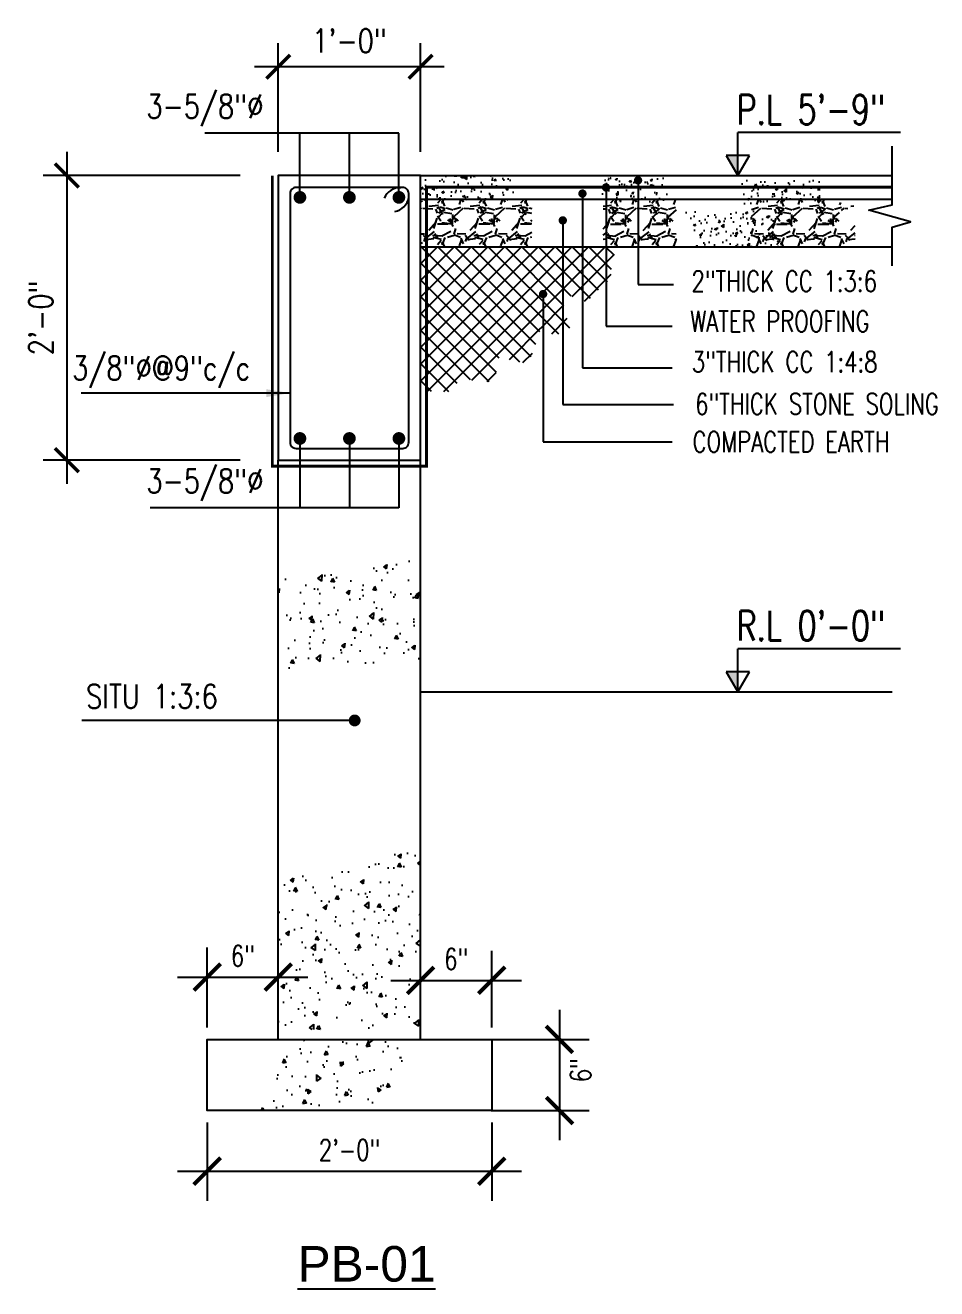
# Model space of a CAD drawing. Header units: inches. Extents: x 58342 to 61343, y 11242 to 14225.
# Drawn here: x 59153.5 to 59230.4, y 13309.7 to 13416.2 of the extents above; entities that cross this region are included whole.
import ezdxf

# ---------------------------------------------------------------- set-up
doc = ezdxf.new("R2010")
doc.units = ezdxf.units.IN
doc.header["$MEASUREMENT"] = 0
doc.header["$PDMODE"] = 3
doc.linetypes.add('HIDDEN2', pattern=[0.1875, 0.125, -0.0625])
for name, color, linetype in [('A-TEXT-P', 242, 'Continuous'), ('BOTT. BAR', 5, 'Continuous'), ('CC LINES', 2, 'Continuous'), ('DIM', 2, 'Continuous'), ('DOT', 2, 'Continuous'), ('HATCH', 253, 'Continuous'), ('L', 2, 'Continuous'), ('P-BEAM', 3, 'Continuous'), ('S-RBAR-GNRL', 6, 'Continuous'), ('SEC', 3, 'Continuous'), ('Steel', 4, 'Continuous'), ('TEXT2', 3, 'Continuous'), ('WALL', 3, 'Continuous')]:
    doc.layers.add(name, color=color, linetype=linetype)
doc.styles.add('1-2', font='simplex.shx', dxfattribs={"width": 0.75, "height": 1.75})
doc.styles.add('1-8', font='simplex.shx', dxfattribs={"width": 0.75, "height": 7})
doc.styles.add('16 scale', font='arial.ttf')
doc.styles.add('DIM 1_2 (A)', font='simplex.shx', dxfattribs={"width": 0.8})
doc.styles.add('DIM 3_8 (A)', font='simplex.shx', dxfattribs={"width": 0.8})
doc.dimstyles.new('1-2', dxfattribs={"dimtxt": 1.75, "dimasz": 2.25, "dimexe": 2.5, "dimexo": 1, "dimgap": 0.75, "dimtad": 1, "dimdec": 4, "dimzin": 3, "dimdsep": 46, "dimlunit": 4, "dimtxsty": '1-2', "dimblk": 'ARCHTICK', "dimcen": 0, "dimdle": 2.5, "dimclrd": 1, "dimclre": 1, "dimclrt": 2, "dimazin": 0, "dimtfac": 0.75, "dimtdec": 4, "dimtix": 1, "dimtmove": 2, "dimatfit": 3, "dimfxl": 0, "dimfrac": 1, "dimtolj": 1, "dimtzin": 1, "dimlwd": -1, "dimlwe": -1, "dimarcsym": 0})
doc.dimstyles.new('DIM 1_2 (A)', dxfattribs={"dimtxt": 2, "dimasz": 2, "dimexe": 2, "dimexo": 2, "dimgap": 1, "dimtad": 1, "dimdec": 1, "dimzin": 3, "dimdsep": 46, "dimlunit": 4, "dimtxsty": 'DIM 1_2 (A)', "dimblk": 'ARCHTICK', "dimcen": 2, "dimdle": 2, "dimclrd": 2, "dimclre": 2, "dimclrt": 3, "dimadec": 0, "dimazin": 2, "dimtfac": 1, "dimtdec": 1, "dimtofl": 0, "dimtmove": 0, "dimatfit": 3, "dimfxl": 0, "dimtolj": 1, "dimtzin": 0, "dimlwd": -1, "dimlwe": -1, "dimarcsym": 0})
pattern_1 = [(228.0128, (5800.25046, 3660.83846), (-27.9999938126, -31.5000046956), [0.470876, -46.616808]), (184.9697, (5799.93546, 3660.48846), (42.0000036803, 3.49996957452), [0.808038, -79.9957375]), (132.5104, (5799.13046, 3660.41846), (34.9999675142, -38.50003035855), [0.569758, -56.406112]), (267.2737, (5797.76546, 3659.54346), (3.49998606205, 70.0000010324), [0.735833, -72.847453]), (292.8337, (5797.73046, 3658.80846), (-17.50003466903, 41.9999874412), [0.7215425, -71.4328055]), (357.2737, (5798.01046, 3658.14346), (-70.0000010324, 3.49998606205), [0.735833, -72.847453]), (37.6942, (5798.74546, 3658.10846), (-45.50002570966, -34.99996641806), [0.9731015, -96.3369715]), (72.2553, (5799.51546, 3658.70346), (24.50003766947, 76.99998680934), [0.918708, -90.9521235]), (121.4296, (5799.79546, 3659.57846), (-28.0000288196, 45.4999826277), [0.738325, -73.0942555]), (175.2364, (5799.41046, 3660.20846), (38.5000033121, -3.4999703643), [0.842912, -41.3026705]), (222.3974, (5798.57046, 3660.27846), (-42.00002572876, -38.49997228705), [1.090068, -107.9168125]), (138.8141, (5801.23046, 3659.50846), (-24.5000103138, 20.9999905967), [0.3720535, -36.833454]), (171.4692, (5800.95046, 3659.75346), (45.49999399685, -7.00002768514), [0.7078295, -70.0752885]), (225, (5800.2505, 3659.8585), (-4e-16, -3.50000108), [0.4949735, -4.454772]), (203.1986, (5800.00546, 3660.27846), (17.4999990573, 7.0000046384), [0.266553, -26.3886525]), (291.8014, (5799.76046, 3660.17346), (-3.499999687, 10.5000009555), [0.3769605, -18.471117]), (30.9638, (5799.90046, 3659.82346), (10.499993078, 7.0000086924), [0.6122515, -19.7960805]), (161.5651, (5800.4255, 3660.1385), (7.00000152, -3.499994411), [0.4427185, -10.6252545]), (16.3895, (5797.73046, 3660.17346), (35.00000769444, 10.49997448436), [0.6202, -61.3999575]), (70.3462, (5798.32546, 3660.34846), (-13.9999833658, -38.5000074746), [0.5203135, -51.510928]), (293.1986, (5800.42546, 3660.83846), (-7.0000046384, 17.4999990573), [0.5331025, -26.122103]), (343.6105, (5800.63546, 3660.34846), (-35.00000769444, 10.49997448436), [0.6202, -61.3999575]), (339.444, (5797.73046, 3658.00346), (-17.500006456, 6.9999859875), [0.59808, -29.305934]), (294.7751, (5798.29046, 3657.79346), (-17.4999726624, 38.5000119764), [0.501123, -49.6112505]), (66.8014, (5800.46046, 3657.33846), (7.0000046384, 17.4999990573), [0.5331025, -26.122103]), (17.354, (5800.67046, 3657.82846), (-45.5000070668, -13.9999807579), [0.5867085, -58.083984]), (69.444, (5798.74546, 3657.33846), (-6.9999859875, -17.500006456), [0.29904, -29.604974]), (101.3099, (5800.25046, 3657.33846), (-3.4999917126, 14.000002633), [0.178465, -17.6681015]), (165.9638, (5800.2155, 3657.5135), (10.500001911, -3.499993201), [0.7215425, -13.709325]), (186.009, (5799.51546, 3657.68846), (34.9999991282, 3.4999976112), [0.668675, -66.1987305]), (303.6901, (5799.9005, 3659.5085), (-3.50000467, 6.999998452), [0.504777, -12.1146515]), (353.1572, (5800.18046, 3659.08846), (59.49999777917, -7.00002799274), [0.881279, -87.2464705]), (60.9454, (5801.05546, 3658.98346), (-14.0000000952, -24.500001346), [0.360346, -35.674359]), (90, (5801.2305, 3659.2985), (-3.5, 3.5), [0.21, -3.29]), (120.2564, (5799.44546, 3657.79346), (13.9999821038, -24.5000085955), [0.486234, -48.13732]), (48.0128, (5799.20046, 3658.21346), (27.9999938126, 31.5000046956), [0.941752, -46.145932]), (0, (5799.8305, 3658.9135), (3.5, 3.5), [0.91, -2.59]), (325.3048, (5800.74046, 3658.91346), (-34.9999799065, 24.5000301336), [0.553399, -54.786459]), (254.0546, (5801.19546, 3658.59846), (-3.4999996125, -14.0000004433), [0.509607, -24.970778]), (207.646, (5801.05546, 3658.10846), (-66.49998532513, -35.0000269961), [0.8297275, -82.143159]), (175.4261, (5800.32046, 3657.72346), (-45.5000019541, 3.49998180406), [0.8777965, -86.901759])]

# ---------------------------------------------------------------- blocks, each defined once
blk = doc.blocks.new('_ARCHTICK')
at = {"color": 0, "linetype": 'ByBlock', "const_width": 0.15}
blk.add_lwpolyline([(-0.5, -0.5), (0.5, 0.5)], dxfattribs=at)
blk = doc.blocks.new('*D1163')
at = {"layer": 'DEFPOINTS', "color": 0, "transparency": 16777216}
for p in [(59174.84, 13412.7), (59174.84, 13403.53), (59186.84, 13403.53)]:
    blk.add_point(p, dxfattribs=at)
at = {"layer": 'DIM', "color": 2, "transparency": 16777216}
for p, q in [((59174.84, 13405.53), (59174.84, 13414.7)), ((59186.84, 13405.53), (59186.84, 13414.7)), ((59188.84, 13412.7), (59172.84, 13412.7))]:
    blk.add_line(p, q, dxfattribs=at)
at = {"layer": 'DIM', "color": 2, "transparency": 16777216, "xscale": 2, "yscale": 2, "zscale": 2, "rotation": 180}
blk.add_blockref('_ARCHTICK', (59174.84, 13412.7), dxfattribs=at)
at = {"layer": 'DIM', "color": 2, "transparency": 16777216, "xscale": 2, "yscale": 2, "zscale": 2}
blk.add_blockref('_ARCHTICK', (59186.84, 13412.7), dxfattribs=at)
at = {"layer": 'DIM', "color": 3, "transparency": 16777216, "insert": (59180.84, 13414.89), "char_height": 2, "attachment_point": 5, "style": 'DIM 1_2 (A)'}
blk.add_mtext('\\A1;1\'-0"', dxfattribs=at)
blk = doc.blocks.new('*D1162')
at = {"layer": 'DEFPOINTS', "color": 0, "transparency": 16777216}
for p in [(59173.63, 13403.53), (59157, 13379.53), (59173.63, 13379.53)]:
    blk.add_point(p, dxfattribs=at)
at = {"layer": 'DIM', "color": 2, "transparency": 16777216}
for p, q in [((59157, 13405.53), (59157, 13377.53)), ((59171.63, 13403.53), (59155, 13403.53)), ((59171.63, 13379.53), (59155, 13379.53))]:
    blk.add_line(p, q, dxfattribs=at)
at = {"layer": 'DIM', "color": 2, "transparency": 16777216, "xscale": 2, "yscale": 2, "zscale": 2}
for p, rotation in [((59157, 13403.53), 90), ((59157, 13379.53), 270)]:
    blk.add_blockref('_ARCHTICK', p, dxfattribs=dict(at, rotation=rotation))
at = {"layer": 'DIM', "color": 3, "transparency": 16777216, "insert": (59154.81, 13391.53), "char_height": 2, "attachment_point": 5, "rotation": 90, "style": 'DIM 1_2 (A)'}
blk.add_mtext('\\A1;2\'-0"', dxfattribs=at)
blk = doc.blocks.new('*D1164')
at = {"layer": 'DEFPOINTS', "color": 0, "transparency": 16777216}
for p in [(59191.79, 13330.7), (59191.79, 13324.7), (59198.55, 13324.7)]:
    blk.add_point(p, dxfattribs=at)
at = {"layer": 'WALL', "color": 1, "transparency": 16777216}
for p, q in [((59198.55, 13333.2), (59198.55, 13322.2)), ((59192.79, 13330.7), (59201.05, 13330.7)), ((59192.79, 13324.7), (59201.05, 13324.7))]:
    blk.add_line(p, q, dxfattribs=at)
at = {"layer": 'WALL', "color": 1, "transparency": 16777216, "xscale": 2.25, "yscale": 2.25, "zscale": 2.25}
for p, rotation in [((59198.55, 13330.7), 90), ((59198.55, 13324.7), 270)]:
    blk.add_blockref('_ARCHTICK', p, dxfattribs=dict(at, rotation=rotation))
at = {"layer": 'WALL', "color": 2, "transparency": 16777216, "insert": (59200.34, 13328.11), "char_height": 1.75, "attachment_point": 5, "rotation": 90, "style": '1-2'}
blk.add_mtext('\\A1;6"', dxfattribs=at)
blk = doc.blocks.new('*D1165')
at = {"layer": 'DEFPOINTS', "color": 0, "transparency": 16777216}
for p in [(59192.84, 13335.68), (59186.84, 13330.7), (59192.84, 13330.7)]:
    blk.add_point(p, dxfattribs=at)
at = {"layer": 'WALL', "color": 1, "transparency": 16777216}
for p, q in [((59186.84, 13331.7), (59186.84, 13338.18)), ((59192.84, 13331.7), (59192.84, 13338.18)), ((59184.34, 13335.68), (59195.34, 13335.68))]:
    blk.add_line(p, q, dxfattribs=at)
at = {"layer": 'WALL', "color": 1, "transparency": 16777216, "xscale": 2.25, "yscale": 2.25, "zscale": 2.25, "rotation": 180}
blk.add_blockref('_ARCHTICK', (59186.84, 13335.68), dxfattribs=at)
at = {"layer": 'WALL', "color": 1, "transparency": 16777216, "xscale": 2.25, "yscale": 2.25, "zscale": 2.25}
blk.add_blockref('_ARCHTICK', (59192.84, 13335.68), dxfattribs=at)
at = {"layer": 'WALL', "color": 2, "transparency": 16777216, "insert": (59189.84, 13337.48), "char_height": 1.75, "attachment_point": 5, "style": '1-2'}
blk.add_mtext('\\A1;6"', dxfattribs=at)
blk = doc.blocks.new('*D1166')
at = {"layer": 'DEFPOINTS', "color": 0, "transparency": 16777216}
for p in [(59174.84, 13335.96), (59168.84, 13330.7), (59174.84, 13330.7)]:
    blk.add_point(p, dxfattribs=at)
at = {"layer": 'WALL', "color": 1, "transparency": 16777216}
for p, q in [((59168.84, 13331.7), (59168.84, 13338.46)), ((59174.84, 13331.7), (59174.84, 13338.46)), ((59166.34, 13335.96), (59177.34, 13335.96))]:
    blk.add_line(p, q, dxfattribs=at)
at = {"layer": 'WALL', "color": 1, "transparency": 16777216, "xscale": 2.25, "yscale": 2.25, "zscale": 2.25, "rotation": 180}
blk.add_blockref('_ARCHTICK', (59168.84, 13335.96), dxfattribs=at)
at = {"layer": 'WALL', "color": 1, "transparency": 16777216, "xscale": 2.25, "yscale": 2.25, "zscale": 2.25}
blk.add_blockref('_ARCHTICK', (59174.84, 13335.96), dxfattribs=at)
at = {"layer": 'WALL', "color": 2, "transparency": 16777216, "insert": (59171.84, 13337.75), "char_height": 1.75, "attachment_point": 5, "style": '1-2'}
blk.add_mtext('\\A1;6"', dxfattribs=at)
blk = doc.blocks.new('*D1167')
at = {"layer": 'DEFPOINTS', "color": 0, "transparency": 16777216}
for p in [(59168.84, 13324.7), (59192.84, 13324.7), (59192.84, 13319.59)]:
    blk.add_point(p, dxfattribs=at)
at = {"layer": 'WALL', "color": 1, "transparency": 16777216}
for p, q in [((59168.84, 13323.7), (59168.84, 13317.09)), ((59192.84, 13323.7), (59192.84, 13317.09)), ((59166.34, 13319.59), (59195.34, 13319.59))]:
    blk.add_line(p, q, dxfattribs=at)
at = {"layer": 'WALL', "color": 1, "transparency": 16777216, "xscale": 2.25, "yscale": 2.25, "zscale": 2.25, "rotation": 180}
blk.add_blockref('_ARCHTICK', (59168.84, 13319.59), dxfattribs=at)
at = {"layer": 'WALL', "color": 1, "transparency": 16777216, "xscale": 2.25, "yscale": 2.25, "zscale": 2.25}
blk.add_blockref('_ARCHTICK', (59192.84, 13319.59), dxfattribs=at)
at = {"layer": 'WALL', "color": 2, "transparency": 16777216, "insert": (59180.84, 13321.38), "char_height": 1.75, "attachment_point": 5, "style": '1-2'}
blk.add_mtext('\\A1;2\'-0"', dxfattribs=at)

msp = doc.modelspace()

# ---------------------------------------------------------------- hatches: boundary and pattern name
at = {"layer": 'HATCH'}
h = msp.add_hatch(dxfattribs=at)
h.set_pattern_fill('_USER', color=256, angle=45, style=0, double=1, pattern_type=0)
h.set_pattern_definition([(45, (5197.1462, 2959.9407), (-0.707106781, 0.707106781), []), (135, (5197.1462, 2959.9407), (-0.707106781, -0.707106781), [])])
h.paths.add_polyline_path([(59202.9223602, 13394.8275664), (59202.9223602, 13395.9940526), (59203.3766992, 13397.5261945), (59187.312271, 13397.5261945), (59187.312271, 13385.3288593), (59188.1593516, 13385.3932565), (59189.1525994, 13385.3030453), (59190.3715496, 13386.5209946), (59191.274496, 13386.2503413), (59193.0803544, 13386.1150244), (59193.4415261, 13388.2351642), (59195.9697622, 13387.6487521), (59196.9629758, 13390.6711017), (59198.2270939, 13390.0395645), (59199.6717807, 13390.8515437), (59198.9043037, 13391.909718), (59198.9043037, 13392.8363666), (59199.4912119, 13393.3776925), (59200.8455972, 13392.8814722), (59202.0194138, 13394.099441)])
h.paths.add_polyline_path([(59187.312271, 13397.5261945), (59186.812271, 13397.5261945), (59186.812271, 13385.2908481), (59187.312271, 13385.3288593)])
at = {"layer": 'L'}
h = msp.add_hatch(color=2, dxfattribs=at)
h.dxf.hatch_style = 1
h.paths.add_polyline_path([(59213.5999743, 13403.5261945), (59213.5999743, 13405.2194229), (59212.6223885, 13405.2194229)])
h = msp.add_hatch(color=2, dxfattribs=at)
h.dxf.hatch_style = 1
h.paths.add_polyline_path([(59213.5999743, 13360.007314), (59213.5999743, 13361.7005425), (59212.6223885, 13361.7005425)])
at = {"layer": 'WALL'}
h = msp.add_hatch(dxfattribs=at)
h.set_pattern_fill('AR-CONC', color=2, scale=0.25, angle=45, style=0)
h.set_pattern_definition([(85, (113168.4926, 2955.9504), (-1.378879998, 1.157017697), [0.1875, -2.0625]), (140, (113168.4926, 2955.9504), (1.57498042, 1.084420374), [0.15, -1.65]), (34.5486, (113168.3777, 2956.0468), (0.19609867, 2.241438205), [0.159350475, -1.75285528]), (88.8158, (113168.8461, 2956.304), (-2.1792325, 1.59403441), [0.28125, -3.09375]), (38.3644, (113168.6645, 2956.4368), (0.06974754, 3.37427922), [0.23902572, -2.6292825]), (143.8158, (113168.846, 2956.304), (0.06975017, 3.37427917), [0.225, -2.475]), (114, (113168.581, 2956.3924), (-1.76692893, 0.34345619), [0.1875, -2.0625]), (169, (113168.581, 2956.3924), (0.85177148, 1.71202109), [0.15, -1.65]), (63.5486, (113168.4337, 2956.421), (-0.91515904, 2.05547655), [0.159350475, -1.75285528]), (97.5, (113168.4926, 2955.9504), (0.566982963, 0.609974544), [0, -1.63, 0, -1.675, 0, -1.65625]), (127.5, (113168.4926, 2955.9504), (0.232182356, 1.162273625), [0, -0.955, 0, -1.5925, 0, -0.63125]), (167.5, (113168.8868, 2955.5562), (-0.983545418, 0.9038019045), [0, -0.625, 0, -1.95, 0, -2.5875]), (177.5, (113169.0636, 2955.3794), (-0.853974958, 1.207899517), [0, -0.8125, 0, -1.295, 0, -1.8375])])
h.paths.add_polyline_path([(59186.826542, 13401.5358944), (59186.826542, 13403.5358944), (59194.8779887, 13403.5358944), (59194.5577263, 13401.5358944)])
h = msp.add_hatch(dxfattribs=at)
h.set_pattern_fill('AR-CONC', color=2, scale=0.25, angle=45, style=0)
h.set_pattern_definition([(85, (113170.2207, 2955.8494), (-1.378879998, 1.157017697), [0.1875, -2.0625]), (140, (113170.2207, 2955.8494), (1.57498042, 1.084420374), [0.15, -1.65]), (34.5486, (113170.1057, 2955.9459), (0.19609867, 2.241438205), [0.159350475, -1.75285528]), (88.8158, (113170.5742, 2956.203), (-2.1792325, 1.59403441), [0.28125, -3.09375]), (38.3644, (113170.3926, 2956.3358), (0.06974754, 3.37427922), [0.23902572, -2.6292825]), (143.8158, (113170.5742, 2956.203), (0.06975017, 3.37427917), [0.225, -2.475]), (114, (113170.309, 2956.2914), (-1.76692893, 0.34345619), [0.1875, -2.0625]), (169, (113170.309, 2956.2914), (0.85177148, 1.71202109), [0.15, -1.65]), (63.5486, (113170.1618, 2956.32), (-0.91515904, 2.05547655), [0.159350475, -1.75285528]), (97.5, (113170.22065, 2955.84944), (0.566982963, 0.609974544), [0, -1.63, 0, -1.675, 0, -1.65625]), (127.5, (113170.22065, 2955.8494), (0.232182356, 1.162273625), [0, -0.955, 0, -1.5925, 0, -0.63125]), (167.5, (113170.61486, 2955.4552), (-0.983545418, 0.9038019045), [0, -0.625, 0, -1.95, 0, -2.5875]), (177.5, (113170.7916, 2955.2784), (-0.853974958, 1.207899517), [0, -0.8125, 0, -1.295, 0, -1.8375])])
h.paths.add_polyline_path([(59201.7422656, 13403.3309638), (59207.3616352, 13403.3309638), (59207.7114371, 13401.3309638), (59202.2637007, 13401.3309638)])
h = msp.add_hatch(dxfattribs=at)
h.set_pattern_fill('AR-CONC', color=2, scale=0.25, angle=45, style=0)
h.set_pattern_definition([(85, (113171.1215, 2955.5416), (-1.378879998, 1.157017697), [0.1875, -2.0625]), (140, (113171.1215, 2955.5416), (1.57498042, 1.084420374), [0.15, -1.65]), (34.5486, (113171.0066, 2955.638), (0.19609867, 2.241438205), [0.159350475, -1.75285528]), (88.8158, (113171.475, 2955.8951), (-2.1792325, 1.59403441), [0.28125, -3.09375]), (38.3644, (113171.2934, 2956.028), (0.06974754, 3.37427922), [0.23902572, -2.6292825]), (143.8158, (113171.475, 2955.895), (0.06975017, 3.37427917), [0.225, -2.475]), (114, (113171.2099, 2955.9835), (-1.76692893, 0.34345619), [0.1875, -2.0625]), (169, (113171.2099, 2955.9835), (0.85177148, 1.71202109), [0.15, -1.65]), (63.5486, (113171.0626, 2956.0121), (-0.91515904, 2.05547655), [0.159350475, -1.75285528]), (97.5, (113171.12146, 2955.5416), (0.566982963, 0.609974544), [0, -1.63, 0, -1.675, 0, -1.65625]), (127.5, (113171.1215, 2955.5416), (0.232182356, 1.162273625), [0, -0.955, 0, -1.5925, 0, -0.63125]), (167.5, (113171.5157, 2955.14736), (-0.983545418, 0.9038019045), [0, -0.625, 0, -1.95, 0, -2.5875]), (177.5, (113171.6925, 2954.9706), (-0.853974958, 1.207899517), [0, -0.8125, 0, -1.295, 0, -1.8375])])
h.paths.add_polyline_path([(59214.0226881, 13401.1270359), (59213.4422126, 13403.1270359), (59220.7472551, 13403.1270359), (59220.4269927, 13401.1270359)])
h = msp.add_hatch(dxfattribs=at)
h.set_pattern_fill('GRAVEL', color=2, scale=3.5, style=0)
h.set_pattern_definition([(228.0128, (5803.16043, 3660.84816), (-27.9999938126, -31.5000046956), [0.470876, -46.616808]), (184.9697, (5802.84543, 3660.49816), (42.0000036803, 3.49996957452), [0.808038, -79.9957375]), (132.5104, (5802.04043, 3660.42816), (34.9999675142, -38.50003035855), [0.569758, -56.406112]), (267.2737, (5800.67543, 3659.55316), (3.49998606205, 70.0000010324), [0.735833, -72.847453]), (292.8337, (5800.64043, 3658.81816), (-17.50003466903, 41.9999874412), [0.7215425, -71.4328055]), (357.2737, (5800.92043, 3658.15316), (-70.0000010324, 3.49998606205), [0.735833, -72.847453]), (37.6942, (5801.65543, 3658.11816), (-45.50002570966, -34.99996641806), [0.9731015, -96.3369715]), (72.2553, (5802.42543, 3658.71316), (24.50003766947, 76.99998680934), [0.918708, -90.9521235]), (121.4296, (5802.70543, 3659.58816), (-28.0000288196, 45.4999826277), [0.738325, -73.0942555]), (175.2364, (5802.32043, 3660.21816), (38.5000033121, -3.4999703643), [0.842912, -41.3026705]), (222.3974, (5801.48043, 3660.28816), (-42.00002572876, -38.49997228705), [1.090068, -107.9168125]), (138.8141, (5804.14043, 3659.51816), (-24.5000103138, 20.9999905967), [0.3720535, -36.833454]), (171.4692, (5803.86043, 3659.76316), (45.49999399685, -7.00002768514), [0.7078295, -70.0752885]), (225, (5803.1604, 3659.8682), (-4e-16, -3.50000108), [0.4949735, -4.454772]), (203.1986, (5802.91543, 3660.28816), (17.4999990573, 7.0000046384), [0.266553, -26.3886525]), (291.8014, (5802.6704, 3660.18316), (-3.499999687, 10.5000009555), [0.3769605, -18.471117]), (30.9638, (5802.8104, 3659.83316), (10.499993078, 7.0000086924), [0.6122515, -19.7960805]), (161.5651, (5803.3354, 3660.1482), (7.00000152, -3.499994411), [0.4427185, -10.6252545]), (16.3895, (5800.64043, 3660.18316), (35.00000769444, 10.49997448436), [0.6202, -61.3999575]), (70.3462, (5801.23543, 3660.35816), (-13.9999833658, -38.5000074746), [0.5203135, -51.510928]), (293.1986, (5803.33543, 3660.84816), (-7.0000046384, 17.4999990573), [0.5331025, -26.122103]), (343.6105, (5803.54543, 3660.35816), (-35.00000769444, 10.49997448436), [0.6202, -61.3999575]), (339.444, (5800.64043, 3658.01316), (-17.500006456, 6.9999859875), [0.59808, -29.305934]), (294.7751, (5801.20043, 3657.80316), (-17.4999726624, 38.5000119764), [0.501123, -49.6112505]), (66.8014, (5803.37043, 3657.34816), (7.0000046384, 17.4999990573), [0.5331025, -26.122103]), (17.354, (5803.58043, 3657.83816), (-45.5000070668, -13.9999807579), [0.5867085, -58.083984]), (69.444, (5801.65543, 3657.34816), (-6.9999859875, -17.500006456), [0.29904, -29.604974]), (101.3099, (5803.1604, 3657.34816), (-3.4999917126, 14.000002633), [0.178465, -17.6681015]), (165.9638, (5803.1254, 3657.5232), (10.500001911, -3.499993201), [0.7215425, -13.709325]), (186.009, (5802.42543, 3657.69816), (34.9999991282, 3.4999976112), [0.668675, -66.1987305]), (303.6901, (5802.8104, 3659.5182), (-3.50000467, 6.999998452), [0.504777, -12.1146515]), (353.1572, (5803.09043, 3659.09816), (59.49999777917, -7.00002799274), [0.881279, -87.2464705]), (60.9454, (5803.96543, 3658.99316), (-14.0000000952, -24.500001346), [0.360346, -35.674359]), (90, (5804.1404, 3659.308), (-3.5, 3.5), [0.21, -3.29]), (120.2564, (5802.35543, 3657.80316), (13.9999821038, -24.5000085955), [0.486234, -48.13732]), (48.0128, (5802.11043, 3658.22316), (27.9999938126, 31.5000046956), [0.941752, -46.145932]), (0, (5802.7404, 3658.923), (3.5, 3.5), [0.91, -2.59]), (325.3048, (5803.65043, 3658.92316), (-34.9999799065, 24.5000301336), [0.553399, -54.786459]), (254.0546, (5804.10543, 3658.60816), (-3.4999996125, -14.0000004433), [0.509607, -24.970778]), (207.646, (5803.96543, 3658.11816), (-66.49998532513, -35.0000269961), [0.8297275, -82.143159]), (175.4261, (5803.23043, 3657.73316), (-45.5000019541, 3.49998180406), [0.8777965, -86.901759])])
h.paths.add_polyline_path([(59186.8837262, 13397.5358944), (59186.8837262, 13401.5358944), (59196.2321258, 13401.5358944), (59196.2321258, 13397.5358944)])
h = msp.add_hatch(dxfattribs=at)
h.set_pattern_fill('GRAVEL', color=2, scale=3.5, style=0)
h.set_pattern_definition(pattern_1)
h.paths.add_polyline_path([(59202.2227752, 13397.5261945), (59202.2227752, 13401.5261945), (59208.3900343, 13401.5261945), (59208.3900343, 13397.5261945)])
h = msp.add_hatch(dxfattribs=at)
h.set_pattern_fill('GRAVEL', color=2, scale=3.5, style=0)
h.set_pattern_definition(pattern_1)
h.paths.add_polyline_path([(59221.5593834, 13401.4527761), (59221.8842502, 13401.5261945), (59214.714936, 13401.5261945), (59214.714936, 13397.5261945), (59223.4954012, 13397.5261945), (59223.4954012, 13400.0132433), (59221.9308285, 13400.4690038), (59223.5062502, 13400.9090178)])
h = msp.add_hatch(dxfattribs=at)
h.set_pattern_fill('AR-CONC', color=2, scale=0.25, angle=45, style=0)
h.set_pattern_definition([(85, (113165.9045, 2955.9407), (-1.378879998, 1.157017697), [0.1875, -2.0625]), (140, (113165.9045, 2955.9407), (1.57498042, 1.084420374), [0.15, -1.65]), (34.5486, (113165.7896, 2956.0371), (0.19609867, 2.241438205), [0.159350475, -1.75285528]), (88.8158, (113166.258, 2956.2943), (-2.1792325, 1.59403441), [0.28125, -3.09375]), (38.3644, (113166.0764, 2956.427), (0.06974754, 3.37427922), [0.23902572, -2.6292825]), (143.8158, (113166.258, 2956.2943), (0.06975017, 3.37427917), [0.225, -2.475]), (114, (113165.9929, 2956.3827), (-1.76692893, 0.34345619), [0.1875, -2.0625]), (169, (113165.9929, 2956.3827), (0.85177148, 1.71202109), [0.15, -1.65]), (63.5486, (113165.8456, 2956.4113), (-0.91515904, 2.05547655), [0.159350475, -1.75285528]), (97.5, (113165.9045, 2955.9407), (0.566982963, 0.609974544), [0, -1.63, 0, -1.675, 0, -1.65625]), (127.5, (113165.9045, 2955.9407), (0.232182356, 1.162273625), [0, -0.955, 0, -1.5925, 0, -0.63125]), (167.5, (113166.2987, 2955.5465), (-0.983545418, 0.9038019045), [0, -0.625, 0, -1.95, 0, -2.5875]), (177.5, (113166.4755, 2955.3697), (-0.853974958, 1.207899517), [0, -0.8125, 0, -1.295, 0, -1.8375])])
h.paths.add_polyline_path([(59215.0498698, 13400.5261945), (59214.5694762, 13397.5261945), (59209.9666473, 13397.5261945), (59209.0959341, 13400.5261945)])
h.paths.add_polyline_path([(59215.0498698, 13400.5261945), (59216.4397765, 13400.5261945), (59217.3104897, 13397.5261945), (59214.5694762, 13397.5261945)])
h = msp.add_hatch(dxfattribs=at)
h.set_pattern_fill('AR-CONC', color=2, scale=0.5, angle=45, style=0, double=1)
h.set_pattern_definition([(85, (112560.94, 3675.4846), (-2.75776, 2.3140354), [0.375, -4.125]), (140, (112560.94, 3675.4846), (3.14996084, 2.16884075), [0.3, -3.3]), (34.5486, (112560.71, 3675.6774), (0.39219734, 4.4828764), [0.31870095, -3.50571056]), (88.8158, (112561.647, 3676.1917), (-4.358465, 3.18806883), [0.5625, -6.1875]), (38.3644, (112561.284, 3676.4574), (0.13949507, 6.74855845), [0.47805144, -5.258565]), (143.8158, (112561.647, 3676.1917), (0.13950034, 6.74855834), [0.45, -4.95]), (114, (112561.1167, 3676.3685), (-3.53385786, 0.68691238), [0.375, -4.125]), (169, (112561.1167, 3676.3685), (1.70354297, 3.42404218), [0.3, -3.3]), (63.5486, (112560.8222, 3676.4257), (-1.83031809, 4.1109531), [0.31870095, -3.50571056]), (97.5, (112560.94, 3675.4846), (1.133965927, 1.219949088), [0, -3.26, 0, -3.35, 0, -3.3125]), (127.5, (112560.94, 3675.4846), (0.46436471, 2.32454725), [0, -1.91, 0, -3.185, 0, -1.2625]), (167.5, (112561.7284, 3674.6962), (-1.967090837, 1.80760381), [0, -1.25, 0, -3.9, 0, -5.175]), (177.5, (112562.082, 3674.3426), (-1.70794992, 2.41579903), [0, -1.625, 0, -2.59, 0, -3.675])])
h.paths.add_polyline_path([(59174.8352086, 13369.6328), (59174.8352086, 13369.7258249), (59174.8352086, 13361.925178), (59174.8352086, 13362.018203)])
h.paths.add_polyline_path([(59175.2102086, 13361.9510189), (59174.8352086, 13361.925178), (59174.8352086, 13369.7258249), (59175.2102086, 13369.774922)])
h.paths.add_polyline_path([(59175.2102086, 13369.774922), (59177.8352086, 13370.1186016), (59177.8352086, 13362.1319049), (59175.2102086, 13361.9510189)])
h.paths.add_polyline_path([(59177.8352086, 13370.1186016), (59180.6602086, 13370.4884664), (59180.6602086, 13362.3265727), (59177.8352086, 13362.1319049)])
h.paths.add_polyline_path([(59181.0352086, 13362.3524135), (59180.6602086, 13362.3265727), (59180.6602086, 13370.4884664), (59181.0352086, 13370.5375634)])
h.paths.add_polyline_path([(59181.0352086, 13370.5375634), (59186.8352086, 13371.2969317), (59186.8352086, 13362.7520854), (59181.0352086, 13362.3524135)])
h = msp.add_hatch(dxfattribs=at)
h.set_pattern_fill('AR-CONC', color=2, scale=0.5, angle=45, style=0, double=1)
h.set_pattern_definition([(85, (112560.94, 3671.3385), (-2.75776, 2.3140354), [0.375, -4.125]), (140, (112560.94, 3671.3385), (3.14996084, 2.16884075), [0.3, -3.3]), (34.5486, (112560.71, 3671.5313), (0.39219734, 4.4828764), [0.31870095, -3.50571056]), (88.8158, (112561.647, 3672.0456), (-4.358465, 3.18806883), [0.5625, -6.1875]), (38.3644, (112561.284, 3672.311), (0.13949507, 6.74855845), [0.47805144, -5.258565]), (143.8158, (112561.647, 3672.0456), (0.13950034, 6.74855834), [0.45, -4.95]), (114, (112561.1167, 3672.2223), (-3.53385786, 0.68691238), [0.375, -4.125]), (169, (112561.1167, 3672.2223), (1.70354297, 3.42404218), [0.3, -3.3]), (63.5486, (112560.8222, 3672.2796), (-1.83031809, 4.1109531), [0.31870095, -3.50571056]), (97.5, (112560.94, 3671.3385), (1.133965927, 1.219949088), [0, -3.26, 0, -3.35, 0, -3.3125]), (127.5, (112560.94, 3671.3385), (0.46436471, 2.32454725), [0, -1.91, 0, -3.185, 0, -1.2625]), (167.5, (112561.7284, 3670.55), (-1.967090837, 1.80760381), [0, -1.25, 0, -3.9, 0, -5.175]), (177.5, (112562.082, 3670.1965), (-1.70794992, 2.41579903), [0, -1.625, 0, -2.59, 0, -3.675])])
h.paths.add_polyline_path([(59174.8646111, 13344.0111831), (59174.8352086, 13343.9814766), (59174.8352086, 13331.5261945), (59174.8646111, 13332.2779375)])
h.paths.add_polyline_path([(59174.8352086, 13343.9814766), (59175.2102086, 13344.0717312), (59175.2102086, 13331.5261945), (59174.8352086, 13331.5261945)])
h.paths.add_polyline_path([(59175.2102086, 13344.0717312), (59177.8352086, 13344.7035131), (59177.8352086, 13331.5261945), (59175.2102086, 13331.5261945)])
h.paths.add_polyline_path([(59177.8352086, 13344.7035131), (59180.6602086, 13345.3834308), (59180.6602086, 13331.5261945), (59177.8352086, 13331.5261945)])
h.paths.add_polyline_path([(59180.6602086, 13345.3834308), (59181.0352086, 13345.4736853), (59181.0352086, 13331.5261945), (59180.6602086, 13331.5261945)])
h.paths.add_polyline_path([(59181.0352086, 13345.4736853), (59186.8352086, 13346.8696225), (59186.8352086, 13331.5261945), (59181.0352086, 13331.5261945)])
h = msp.add_hatch(dxfattribs=at)
h.set_pattern_fill('AR-CONC', color=2, scale=0.5, angle=45, style=0, double=1)
h.set_pattern_definition([(95, (5384.6475, 2969.604), (2.75776, 2.3140354), [0.375, -4.125]), (40, (5384.6475, 2969.604), (-3.14996084, 2.16884075), [0.3, -3.3]), (145.4514, (5384.8774, 2969.797), (-0.39219734, 4.48287641), [0.31870095, -3.50571056]), (91.1842, (5383.9404, 2970.311), (4.358465, 3.18806883), [0.5625, -6.1875]), (141.6356, (5384.3036, 2970.577), (-0.13949507, 6.74855845), [0.47805144, -5.258565]), (36.1842, (5383.9404, 2970.311), (-0.13950034, 6.74855834), [0.45, -4.95]), (66, (5384.4708, 2970.488), (3.53385786, 0.68691238), [0.375, -4.125]), (11, (5384.4708, 2970.488), (-1.70354297, 3.42404218), [0.3, -3.3]), (116.4514, (5384.7653, 2970.5452), (1.83031809, 4.1109531), [0.31870095, -3.50571056]), (82.5, (5384.6475, 2969.6041), (-1.133965927, 1.219949088), [0, -3.26, 0, -3.35, 0, -3.3125]), (52.5, (5384.6475, 2969.6041), (-0.46436471, 2.32454725), [0, -1.91, 0, -3.185, 0, -1.2625]), (12.5, (5383.8591, 2968.8157), (1.967090837, 1.80760381), [0, -1.25, 0, -3.9, 0, -5.175]), (2.5, (5383.5056, 2968.4621), (1.70794992, 2.41579903), [0, -1.625, 0, -2.59, 0, -3.675])])
h.paths.add_polyline_path([(59175.9736692, 13330.7049396), (59173.2580915, 13324.7049396), (59183.193877, 13324.7049396), (59186.5533058, 13330.7049396)])

# ---------------------------------------------------------------- linework, layer by layer
msp.add_line((59174.8352086, 13403.5261945), (59174.8352086, 13379.5261945))
at = {"layer": 'BOTT. BAR'}
msp.add_lwpolyline([(59176.3352086, 13380.5261945), (59185.3352086, 13380.5261945, 0.4142135624), (59185.8352086, 13381.0261945), (59185.8352086, 13402.0261945, 0.4142135624), (59185.3352086, 13402.5261945), (59176.3352086, 13402.5261945, 0.4142135624), (59175.8352086, 13402.0261945), (59175.8352086, 13381.0261945, 0.4142135624)], format="xyb", close=True, dxfattribs=at)
for centre, start, end in [((59185.0914637, 13401.0721078), 86.582345838, 157.630814298), ((59184.4274479, 13401.9070292), 279.359881933, 350.408350392)]:
    msp.add_arc(centre, 1.4277197, start, end, dxfattribs=at)
at = {"layer": 'CC LINES', "color": 4}
for p, q in [((59174.8352086, 13330.7049396), (59174.8352086, 13379.5261945)), ((59186.8352086, 13330.7049396), (59186.8352086, 13379.5261945))]:
    msp.add_line(p, q, dxfattribs=at)
at = {"layer": 'DOT', "const_width": 0.536}
for points in [[(59176.9290652, 13401.6883117, -1), (59176.3930652, 13401.6883117, -1)], [(59180.5672086, 13401.6883117, 1), (59181.1032086, 13401.6883117, 1)], [(59184.741352, 13401.6883117, 1), (59185.277352, 13401.6883117, 1)], [(59176.9290652, 13381.3640773, 1), (59176.3930652, 13381.3640773, 1)], [(59180.5672086, 13381.3640773, -1), (59181.1032086, 13381.3640773, -1)], [(59184.741352, 13381.3640773, -1), (59185.277352, 13381.3640773, -1)]]:
    msp.add_lwpolyline(points, format="xyb", close=True, dxfattribs=at)
at = {"layer": 'L', "color": 2}
for p, q in [((59213.5999743, 13403.5261945), (59213.5999743, 13407.151305)), ((59227.3004046, 13407.151305), (59213.5999743, 13407.151305)), ((59214.5775602, 13405.2194229), (59212.6223885, 13405.2194229)), ((59213.5999743, 13360.007314), (59213.5999743, 13363.6324245)), ((59227.3004046, 13363.6324245), (59213.5999743, 13363.6324245)), ((59214.5775602, 13361.7005425), (59212.6223885, 13361.7005425))]:
    msp.add_line(p, q, dxfattribs=at)
for points in [[(59212.6223885, 13405.2194229), (59213.5999743, 13403.5261945), (59214.5775602, 13405.2194229)], [(59212.6223885, 13361.7005425), (59213.5999743, 13360.007314), (59214.5775602, 13361.7005425)]]:
    msp.add_lwpolyline(points, dxfattribs=at)
at = {"layer": 'P-BEAM', "linetype": 'ByBlock', "ltscale": 8}
msp.add_lwpolyline([(59174.8352086, 13379.5261945), (59186.8352086, 13379.5261945), (59186.8352086, 13403.5261945), (59174.8352086, 13403.5261945)], close=True, dxfattribs=at)
at = {"layer": 'S-RBAR-GNRL', "linetype": 'HIDDEN2', "ltscale": 20, "const_width": 0.25}
msp.add_lwpolyline([(59174.3352086, 13403.5261945), (59174.3352086, 13379.0261945), (59187.3352086, 13379.0261945), (59187.3352086, 13402.5437007), (59226.6081697, 13402.5437007)], dxfattribs=at)
at = {"layer": 'SEC', "color": 2}
for p, q in [((59185.009352, 13407.106062), (59168.6321953, 13407.106062)), ((59176.6610652, 13401.6883117), (59176.6610652, 13407.106062)), ((59180.8352086, 13401.6883117), (59180.8352086, 13407.106062)), ((59185.009352, 13401.6883117), (59185.009352, 13407.106062)), ((59176.6610652, 13381.3640773), (59176.6610652, 13375.5183912)), ((59180.8352086, 13381.3640773), (59180.8352086, 13375.5183912)), ((59185.009352, 13381.3640773), (59185.009352, 13375.5183912)), ((59185.009352, 13375.5183912), (59164.0406267, 13375.5183912))]:
    msp.add_line(p, q, dxfattribs=at)
at = {"layer": 'Steel', "color": 1, "const_width": 0.35}
for points in [[(59205.0051255, 13403.1238125, 1), (59205.3551255, 13403.1238125, 1)], [(59200.3138455, 13402.0073206, 1), (59200.6638455, 13402.0073206, 1)], [(59202.3009426, 13402.5261945, 1), (59202.6509426, 13402.5261945, 1)], [(59198.6550905, 13399.7509244, 1), (59199.0050905, 13399.7509244, 1)], [(59196.9963355, 13393.5397133, 1), (59197.3463355, 13393.5397133, 1)]]:
    msp.add_lwpolyline(points, format="xyb", close=True, dxfattribs=at)
at = {"layer": 'WALL', "color": 3}
for p, q in [((59186.8352086, 13403.5261945), (59226.6037981, 13403.5261945)), ((59186.8352086, 13401.5261945), (59226.6037981, 13401.5261945)), ((59186.8352086, 13397.5261945), (59226.6037981, 13397.5261945)), ((59186.8352086, 13360.007314), (59226.6037981, 13360.007314))]:
    msp.add_line(p, q, dxfattribs=at)
at = {"layer": 'WALL', "color": 1}
for p, q in [((59200.4888455, 13402.3510503), (59200.4888455, 13387.3226962)), ((59202.4759426, 13402.5261945), (59202.4759426, 13390.8362014)), ((59205.1801255, 13403.1238125), (59205.1801255, 13394.3374834)), ((59198.8300905, 13399.7509244), (59198.8300905, 13384.2214724)), ((59197.1713355, 13393.7147133), (59197.1713355, 13381.0940577)), ((59205.1801255, 13394.3374834), (59208.1788266, 13394.3374834)), ((59202.4759426, 13390.8362014), (59208.0532513, 13390.8362014)), ((59200.4888455, 13387.3226962), (59208.0532513, 13387.3226962)), ((59198.8300905, 13384.2214724), (59208.1788266, 13384.2214724)), ((59197.1713355, 13381.0940577), (59208.0532513, 13381.0940577))]:
    msp.add_line(p, q, dxfattribs=at)
msp.add_lwpolyline([(59226.6037981, 13395.9098414), (59226.6037981, 13399.1762683), (59228.1683707, 13399.6320289), (59224.6460823, 13400.6158012), (59226.6037981, 13401.0582357), (59226.6037981, 13405.9941533)], dxfattribs=at)
at = {"layer": 'WALL', "color": 3}
msp.add_lwpolyline([(59192.8352086, 13324.7049396), (59168.8352086, 13324.7049396), (59168.8352086, 13330.7049396), (59192.8352086, 13330.7049396)], close=True, dxfattribs=at)

# ---------------------------------------------------------------- texts
at = {"layer": 'A-TEXT-P', "color": 4, "insert": (59176.4573737, 13313.2806932), "char_height": 3, "width": 863.781156634, "attachment_point": 1, "style": '16 scale'}
msp.add_mtext('\\A1;{\\LPB-01}', dxfattribs=at)
at = {"layer": 'L', "color": 2, "attachment_point": 5}
for s, insert, char_height, style in [('\\A1;P.L 5\'-9"', (59219.7525754, 13409.0945827), 2.5, '1-2'), ('\\A1;2"THICK CC 1:3:6', (59217.5115846, 13394.6167207), 1.75, '1-8'), ('\\A1;WATER PROOFING', (59217.1365846, 13391.2397686), 1.75, '1-8'), ('\\A1;3"THICK CC 1:4:8', (59217.5428346, 13387.8236354), 1.75, '1-8'), ('\\A1;6"THICK STONE SOLING', (59220.2713978, 13384.2668284), 1.75, '1-8'), ('\\A1;COMPACTED EARTH', (59218.0740846, 13381.08379), 1.75, '1-8'), ('\\A1;R.L 0\'-0"', (59219.7525754, 13365.5757022), 2.5, '1-2')]:
    msp.add_mtext(s, dxfattribs=dict(at, insert=insert, char_height=char_height, style=style))
at = {"layer": 'TEXT2', "style": 'DIM 3_8 (A)', "width": 0.8}
for s, p in [('3-5/8"%%C', (59163.7114568, 13408.3684372)), ('3/8"%%C@9"c/c', (59157.4515551, 13386.3053791)), ('3-5/8"%%C', (59163.7114568, 13376.7807664)), ('SITU 1:3:6 ', (59158.6307248, 13358.6283455))]:
    msp.add_text(s, height=2, dxfattribs=at).set_placement(p)

# ---------------------------------------------------------------- dimensions: what is measured, and where the dimension line sits
at = {"layer": 'DIM'}
dim = msp.add_linear_dim(base=(59174.8352086, 13412.6968572), p1=(59186.8352086, 13403.5261945), p2=(59174.8352086, 13403.5261945), dimstyle='DIM 1_2 (A)', dxfattribs=at)
dim.commit()
dim.dimension.update_dxf_attribs({"geometry": '*D1163', "text_midpoint": (59180.8352086, 13414.8873334)})
dim = msp.add_linear_dim(base=(59157.0000988, 13379.5261945), p1=(59173.6304236, 13403.5261945), p2=(59173.6304236, 13379.5261945), angle=90, dimstyle='DIM 1_2 (A)', dxfattribs=at)
dim.commit()
dim.dimension.update_dxf_attribs({"geometry": '*D1162', "text_midpoint": (59154.8096226, 13391.5261945)})
at = {"layer": 'WALL'}
for base, p1, p2, picture, middle in [((59174.8352086, 13335.9578697), (59168.8352086, 13330.7049396), (59174.8352086, 13330.7049396), '*D1166', (59171.8352086, 13337.7495364)), ((59192.8352086, 13335.6849231), (59186.8352086, 13330.7049396), (59192.8352086, 13330.7049396), '*D1165', (59189.8352086, 13337.4765898)), ((59192.8352086, 13319.5898284), (59168.8352086, 13324.7049396), (59192.8352086, 13324.7049396), '*D1167', (59180.8352086, 13321.381495))]:
    dim = msp.add_linear_dim(base=base, p1=p1, p2=p2, dimstyle='1-2', dxfattribs=at)
    dim.commit()
    dim.dimension.update_dxf_attribs({"geometry": picture, "text_midpoint": middle})
dim = msp.add_linear_dim(base=(59198.5481986, 13324.7049396), p1=(59191.7899509, 13330.7049396), p2=(59191.7899509, 13324.7049396), angle=90, dimstyle='1-2', dxfattribs=at)
dim.commit()
dim.dimension.update_dxf_attribs({"geometry": '*D1164', "text_midpoint": (59200.3398653, 13328.1105125), "dimtype": 160})

# ---------------------------------------------------------------- leaders
at = {"layer": 'DIM'}
for points, override in [([(59175.8352086, 13385.1872347), (59158.2216098, 13385.1872347)], {"dimasz": 2}), ([(59181.2797738, 13357.5906933), (59158.2654536, 13357.5906933)], {"dimasz": 1, "dimldrblk": 'Dot'})]:
    msp.add_leader(points, dimstyle='DIM 1_2 (A)', override=override, dxfattribs=at)

doc.saveas('drawing.dxf')
